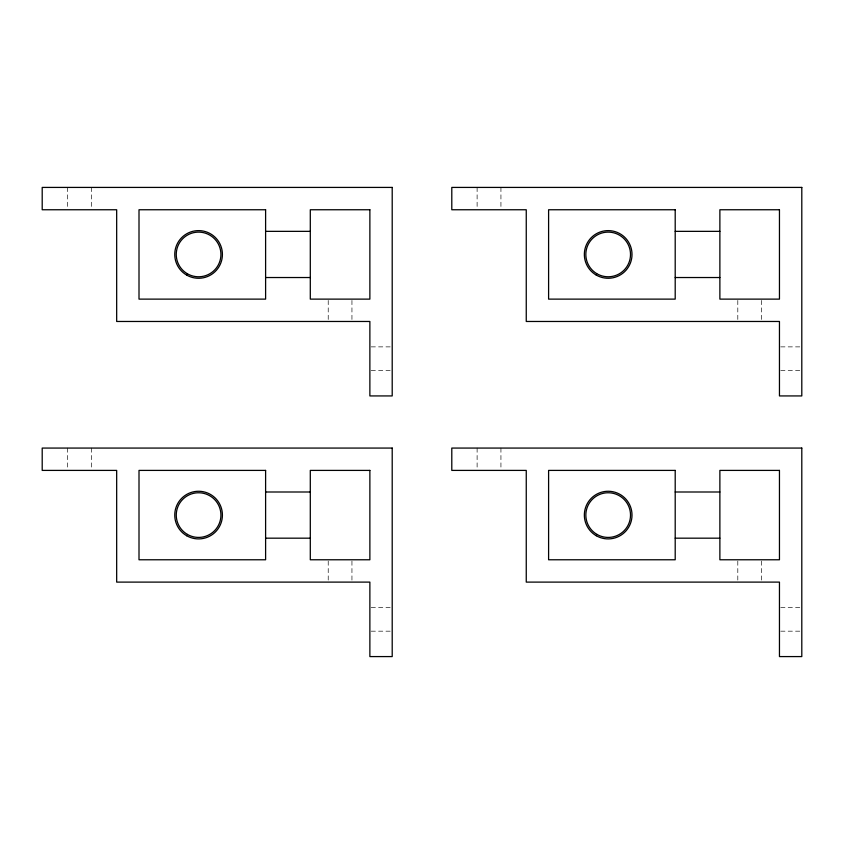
<?xml version="1.0" encoding="UTF-8"?>
<svg xmlns="http://www.w3.org/2000/svg" width="844" height="844" viewBox="0 0 844 844"><rect width="100%" height="100%" fill="white"/><g stroke="black" fill="none" stroke-linecap="round" stroke-linejoin="round"><path stroke-width="0.63" stroke-dasharray="4.22 3.17" d="M371.181 346.873L392.207 346.873M780.774 346.873L801.8 346.873M371.181 370.527L392.207 370.527M780.774 370.527L801.8 370.527M371.181 607.522L392.207 607.522M780.774 607.522L801.8 607.522M371.181 631.175L392.207 631.175M780.774 631.175L801.8 631.175M761.531 300.443L761.531 321.469M761.531 561.081L761.531 582.107M737.804 300.443L737.804 321.469M737.804 561.081L737.804 582.107M500.935 187.421L500.935 208.447M500.935 448.069L500.935 467.776M477.113 187.421L477.113 208.447M477.113 448.069L477.113 467.776M351.948 300.443L351.948 321.469M351.948 561.081L351.948 580.799M328.221 300.443L328.221 321.469M328.221 561.081L328.221 582.107M91.352 187.421L91.352 208.447M91.352 448.069L91.352 467.776M67.52 187.421L67.52 208.447M67.52 448.069L67.52 467.776"/><path stroke-width="1.27" d="M265.607 231.351L310.297 231.351M675.2 231.351L719.879 231.351M265.607 277.528L310.297 277.528M675.2 277.528L719.879 277.528M265.607 491.999L310.297 491.999M675.2 491.999L719.879 491.999M265.607 538.177L310.297 538.177M675.2 538.177L719.879 538.177M392.207 187.421L42.2 187.421L42.2 209.755L116.672 209.755L116.672 321.469L369.872 321.469L369.872 395.931L392.207 395.931L392.207 187.421M801.8 187.421L451.793 187.421L451.793 209.755L526.255 209.755L526.255 321.469L779.455 321.469L779.455 395.931L801.8 395.931L801.8 187.421M265.607 209.755L139.007 209.755L139.007 299.124L265.607 299.124L265.607 209.755M369.872 209.755L310.297 209.755L310.297 299.124L369.872 299.124L369.872 209.755M675.2 209.755L548.6 209.755L548.6 299.124L675.2 299.124L675.2 209.755M779.455 209.755L719.879 209.755L719.879 299.124L779.455 299.124L779.455 209.755M392.207 448.069L42.2 448.069L42.2 470.403L116.672 470.403L116.672 582.107L369.872 582.107L369.872 656.579L392.207 656.579L392.207 448.069M801.8 448.069L451.793 448.069L451.793 470.403L526.255 470.403L526.255 582.107L779.455 582.107L779.455 656.579L801.8 656.579L801.8 448.069M265.607 470.403L139.007 470.403L139.007 559.772L265.607 559.772L265.607 470.403M369.872 470.403L310.297 470.403L310.297 559.772L369.872 559.772L369.872 470.403M675.2 470.403L548.6 470.403L548.6 559.772L675.2 559.772L675.2 470.403M779.455 470.403L719.879 470.403L719.879 559.772L779.455 559.772L779.455 470.403M596.265 275.081A23.832 23.832 0 0 0 632.008 254.445A23.832 23.832 0 0 0 596.265 233.799A23.832 23.832 0 0 0 596.265 275.081M596.666 273.593A22.345 22.345 0 0 0 630.51 254.835A22.345 22.345 0 0 0 597.341 234.906A22.345 22.345 0 0 0 596.666 273.593M186.672 275.081A23.832 23.832 0 0 0 222.415 254.445A23.832 23.832 0 0 0 186.672 233.799A23.832 23.832 0 0 0 186.672 275.081M187.421 273.794A22.345 22.345 0 0 0 220.928 254.445A22.345 22.345 0 0 0 187.421 235.096A22.345 22.345 0 0 0 187.421 273.794M596.265 535.729A23.832 23.832 0 0 0 632.008 515.093A23.832 23.832 0 0 0 596.265 494.447A23.832 23.832 0 0 0 596.265 535.729M597.003 534.431A22.345 22.345 0 0 0 630.521 515.093A22.345 22.345 0 0 0 597.003 495.744A22.345 22.345 0 0 0 597.003 534.431M186.672 535.729A23.832 23.832 0 0 0 222.415 515.093A23.832 23.832 0 0 0 186.672 494.447A23.832 23.832 0 0 0 186.672 535.729M187.421 534.431A22.345 22.345 0 0 0 220.928 515.093A22.345 22.345 0 0 0 187.421 495.744A22.345 22.345 0 0 0 187.421 534.431"/></g></svg>
